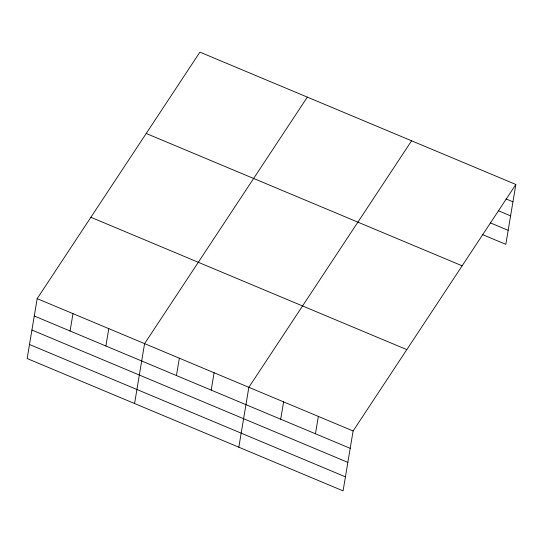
<?xml version="1.0" encoding="UTF-8"?>
<svg xmlns="http://www.w3.org/2000/svg" width="543" height="543" viewBox="0 0 543 543"><rect width="100%" height="100%" fill="white"/><g stroke="black" fill="none" stroke-linecap="round" stroke-linejoin="round"><path stroke-width="0.81" d="M37.175 298.643L27.15 358.536L343.081 490.872L353.106 430.979L515.85 184.464L199.919 52.128L37.175 298.643L353.106 430.979M70.074 330.992L72.979 313.637M105.878 345.993L108.783 328.637M134.569 403.53L144.587 343.638L307.338 97.122M176.441 375.552L179.339 358.197M211.193 390.105L214.098 372.749M238.825 447.201L248.85 387.308L411.594 140.793M280.697 419.223L283.602 401.868M315.449 433.776L318.354 416.42M515.85 184.464L505.825 244.357L482.659 234.651M505.995 198.908L512.945 201.82M498.243 210.684L510.596 215.856M490.41 222.881L508.173 230.32M146.21 133.476L462.147 265.812M90.878 217.288L406.809 349.631M34.27 315.999L350.201 448.335M31.922 330.035L347.853 462.371M29.498 344.5L345.429 476.835"/></g></svg>
